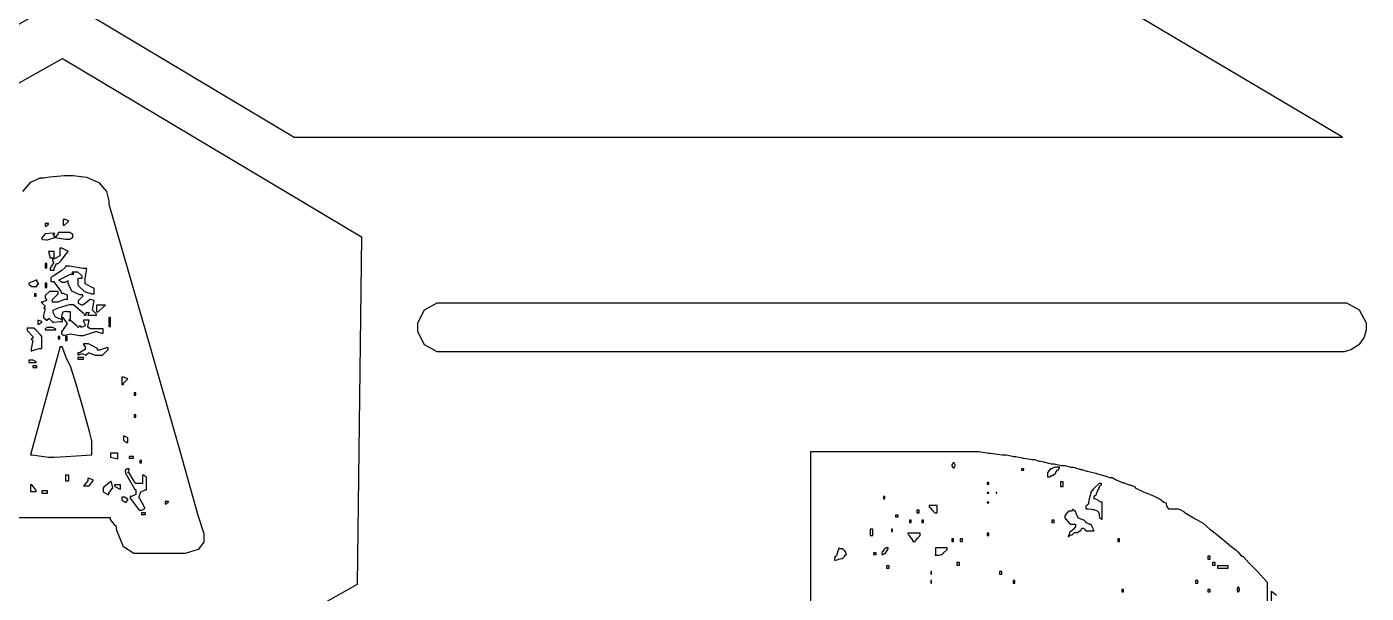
# Model space of a CAD drawing. Extents: x 114 to 248, y 19 to 327.
# Drawn here: x 182.4 to 240.3, y 138.4 to 162.9 of the extents above; entities that cross this region are included whole.
import ezdxf

# ---------------------------------------------------------------- set-up
doc = ezdxf.new("R2010")
doc.units = 0
doc.header["$MEASUREMENT"] = 0

msp = doc.modelspace()

# ---------------------------------------------------------------- linework, layer by layer
at = {"color": 32}
msp.add_lwpolyline([(229.199, 164.112), (229.446, 181.751), (234.208, 184.433), (239.113, 187.149), (125.13, 187.149), (129.752, 184.433), (134.902, 181.364), (134.691, 163.759), (124.707, 158.151), (173.426, 158.151), (184.01, 164.112), (193.992, 158.151), (239.254, 158.151), (229.199, 164.112)], close=True, dxfattribs=at)
at = {"color": 40}
for points in [[(196.71, 138.818), (183.585, 131.446), (170.674, 139.135), (170.851, 154.164), (183.974, 161.536), (196.886, 153.847), (196.71, 138.818)], [(239.219, 148.872), (200.342, 148.872), (200.16, 148.872), (199.619, 149.177), (199.319, 149.743), (199.319, 149.931), (199.319, 150.119), (199.619, 150.686), (200.16, 150.989), (200.342, 150.989), (239.254, 150.989), (239.434, 150.989), (239.977, 150.686), (240.278, 150.119), (240.278, 149.931), (240.278, 149.827), (240.191, 149.513), (239.959, 149.177), (239.621, 148.953), (239.32, 148.872), (239.219, 148.872)]]:
    msp.add_lwpolyline(points, close=True, dxfattribs=at)
at = {"color": 7}
for points in [[(182.262, 155.797), (182.607, 156.206), (183.023, 156.387), (183.162, 156.387), (183.162, 156.387), (183.431, 156.427), (184.07, 156.484), (184.256, 156.493), (184.256, 156.493), (184.446, 156.493), (185.017, 156.414), (185.555, 156.18), (185.877, 155.794), (185.984, 155.393), (185.984, 155.258), (186.431, 153.713), (187.769, 149.073), (189.049, 144.596), (189.819, 141.824), (190.077, 141.026), (190.077, 140.758), (190.077, 140.654), (189.839, 140.34), (189.283, 140.168), (189.125, 140.159), (187.219, 140.159), (187.067, 140.159), (186.614, 140.455), (186.329, 141.155), (186.303, 141.358), (186.259, 141.368), (186.054, 141.625), (186.054, 141.71), (181.821, 141.71)], [(216.289, 134.02), (216.289, 144.569), (223.415, 144.569), (223.555, 144.569), (223.898, 144.508), (223.978, 144.498), (224.057, 144.49), (224.553, 144.427), (224.719, 144.427), (224.736, 144.418), (225.001, 144.366), (225.036, 144.356), (225.142, 144.356), (225.425, 144.296), (225.461, 144.286), (225.495, 144.278), (225.848, 144.225), (225.884, 144.216), (225.954, 144.216), (226.157, 144.155), (226.167, 144.146), (226.219, 144.146), (226.35, 144.119), (226.377, 144.11), (226.403, 144.102), (226.675, 144.04), (226.766, 144.04), (226.8, 144.031), (227.119, 143.969), (227.225, 143.969), (227.259, 143.961), (227.524, 143.897), (227.612, 143.897), (227.62, 143.889), (227.719, 143.863), (227.754, 143.863), (227.762, 143.855), (227.834, 143.827), (227.858, 143.827), (227.876, 143.827), (227.921, 143.802), (227.93, 143.793), (228.001, 143.793), (228.176, 143.731), (228.211, 143.721), (228.246, 143.713), (228.6, 143.626), (228.636, 143.617), (228.67, 143.608), (228.987, 143.52), (229.023, 143.51), (229.049, 143.502), (229.188, 143.44), (229.235, 143.44), (229.306, 143.44), (229.482, 143.352), (229.518, 143.334), (229.552, 143.317), (229.737, 143.228), (229.799, 143.228), (229.807, 143.22), (230.046, 143.131), (230.081, 143.122), (230.116, 143.113), (230.294, 143.04), (230.294, 143.015), (230.302, 142.999), (230.655, 142.823), (230.717, 142.805), (230.769, 142.779), (231.122, 142.638), (231.14, 142.628), (231.148, 142.62), (231.325, 142.532), (231.352, 142.522), (231.378, 142.514), (231.519, 142.391), (231.528, 142.382), (231.635, 142.346), (231.635, 142.311), (231.659, 142.223), (231.669, 142.205), (231.669, 142.179), (231.747, 142.099), (231.775, 142.099), (232.164, 142.099), (232.304, 142.029), (232.312, 142.021), (232.41, 141.957), (232.41, 141.957), (232.418, 141.949), (232.464, 141.923), (232.481, 141.923), (232.489, 141.906), (232.815, 141.702), (232.869, 141.676), (232.922, 141.65), (233.238, 141.473), (233.256, 141.464), (233.265, 141.447), (233.531, 141.217), (233.575, 141.181), (233.619, 141.147), (233.882, 140.944), (233.892, 140.935), (233.9, 140.927), (234.076, 140.776), (234.104, 140.758), (234.13, 140.732), (234.341, 140.556), (234.351, 140.546), (234.377, 140.53), (234.667, 140.301), (234.703, 140.265), (234.738, 140.231), (234.896, 140.053), (234.95, 140.053), (234.967, 140.027), (235.205, 139.762), (235.233, 139.736), (235.259, 139.71), (235.558, 139.409), (235.585, 139.383), (236.008, 138.924), (236.008, 138.113)], [(236.185, 138.113), (236.185, 138.535), (236.397, 138.359)]]:
    msp.add_lwpolyline(points, dxfattribs=at)
for points in [[(184.01, 154.587), (184.01, 154.34), (184.07, 154.34), (184.229, 154.491), (184.256, 154.517), (184.114, 154.587), (184.01, 154.587)], [(183.092, 153.741), (183.118, 153.732), (183.283, 153.705), (183.338, 153.705), (183.657, 153.811), (184.114, 153.741), (184.256, 153.741), (184.3, 153.741), (184.433, 153.821), (184.433, 153.847), (184.433, 153.917), (184.433, 153.945), (184.3, 154.023), (184.256, 154.023), (183.797, 154.023), (183.797, 153.979), (183.691, 153.847), (183.657, 153.847), (183.585, 153.952), (183.603, 153.952), (183.657, 153.979), (183.657, 153.988), (183.559, 154.005), (183.228, 153.97), (183.092, 153.799), (183.092, 153.741)], [(183.232, 154.41), (183.232, 154.304), (183.267, 154.304), (183.374, 154.384), (183.374, 154.41), (183.232, 154.41)], [(183.867, 153.352), (183.867, 153.07), (183.867, 153.025), (183.629, 152.893), (183.551, 152.893), (183.551, 152.823), (183.551, 152.806), (183.603, 152.753), (183.621, 152.753), (183.593, 152.718), (183.444, 152.48), (183.444, 152.4), (183.621, 152.4), (183.621, 152.472), (183.726, 152.683), (183.761, 152.683), (183.801, 152.683), (183.924, 152.815), (184.158, 153.124), (184.22, 153.212), (184.185, 153.23), (183.946, 153.352), (183.867, 153.352)], [(183.374, 153.212), (183.444, 152.929), (183.621, 152.929), (183.621, 153.212), (183.374, 153.212)], [(184.114, 152.576), (184.114, 152.528), (183.956, 152.383), (183.585, 152.145), (183.48, 152.083), (183.48, 151.907), (183.595, 151.907), (183.902, 151.492), (183.938, 151.412), (184, 151.412), (184.186, 151.334), (184.186, 151.306), (184.186, 151.129), (184.088, 151.129), (183.823, 151.043), (183.797, 151.025), (183.551, 151.025), (183.551, 151.129), (183.797, 151.378), (183.797, 151.482), (183.48, 151.482), (183.418, 151.482), (183.259, 151.334), (183.232, 151.306), (183.232, 151.201), (183.304, 151.095), (183.276, 151.087), (183.111, 151.025), (183.056, 151.025), (183.232, 150.848), (183.232, 150.83), (183.178, 150.777), (183.162, 150.777), (183.162, 150.768), (183.214, 150.742), (183.232, 150.742), (183.162, 150.46), (183.162, 150.354), (183.17, 150.337), (183.296, 150.247), (183.338, 150.247), (183.338, 150.265), (183.391, 150.319), (183.408, 150.319), (183.585, 150.143), (183.611, 150.152), (183.883, 150.177), (183.974, 150.177), (183.974, 150.283), (183.901, 150.283), (183.686, 150.367), (183.585, 150.57), (183.585, 150.636), (183.585, 150.669), (183.765, 150.764), (184.176, 150.893), (184.29, 150.919), (184.449, 150.919), (184.882, 150.54), (184.926, 150.46), (184.996, 150.46), (184.996, 150.566), (185.138, 150.566), (185.068, 150.46), (185.455, 150.46), (185.455, 150.496), (185.279, 150.672), (185.349, 151.095), (185.172, 151.129), (184.856, 150.883), (184.811, 150.883), (184.679, 150.963), (184.679, 150.989), (184.679, 151.095), (184.856, 151.271), (184.856, 151.342), (184.736, 151.342), (184.379, 151.497), (184.22, 151.831), (184.22, 151.941), (184.08, 151.871), (184.01, 151.871), (183.965, 151.871), (183.833, 151.951), (183.833, 151.977), (183.894, 152.013), (184.324, 152.224), (184.467, 152.224), (184.397, 152.33), (184.573, 152.33), (184.634, 152.33), (184.793, 152.181), (184.82, 152.153), (184.82, 152.047), (184.643, 152.047), (184.643, 151.801), (184.678, 151.73), (184.93, 151.483), (185.244, 151.378), (185.349, 151.378), (185.349, 151.624), (185.287, 151.634), (184.962, 151.812), (184.962, 151.871), (184.962, 152.021), (185.022, 152.382), (185.032, 152.47), (184.856, 152.47), (184.793, 152.488), (184.284, 152.576), (184.114, 152.576)], [(183.232, 152.506), (183.304, 152.506), (183.304, 152.683), (183.232, 152.683), (183.232, 152.506)], [(182.527, 151.801), (182.535, 151.784), (182.66, 151.694), (182.703, 151.694), (182.879, 151.694), (182.879, 151.722), (182.933, 151.801), (182.951, 151.801), (182.941, 151.819), (182.879, 151.938), (182.879, 151.977), (182.818, 151.96), (182.527, 151.84), (182.527, 151.801)], [(183.232, 151.658), (183.304, 151.658), (183.304, 151.835), (183.232, 151.835), (183.232, 151.658)], [(182.775, 151.271), (182.845, 151.271), (182.845, 151.378), (182.775, 151.378), (182.775, 151.271)], [(183.938, 150.354), (184, 150.354), (184.168, 150.115), (184.186, 150.071), (184.142, 150.019), (183.938, 149.742), (183.938, 149.648), (183.956, 149.648), (184.01, 149.596), (184.01, 149.578), (184.326, 149.648), (184.715, 149.578), (184.892, 149.578), (185.341, 149.728), (185.421, 149.754), (185.447, 149.746), (185.664, 149.684), (185.738, 149.684), (185.738, 149.86), (185.208, 149.86), (185.172, 149.86), (185.068, 149.94), (185.068, 149.967), (185.138, 150.247), (184.892, 150.247), (184.892, 150.177), (184.908, 150.161), (184.962, 150.041), (184.962, 150.001), (184.785, 149.931), (184.785, 149.949), (184.731, 150.001), (184.715, 150.001), (184.715, 149.984), (184.661, 149.931), (184.643, 149.931), (184.617, 149.975), (184.346, 150.213), (184.256, 150.213), (184.326, 150.319), (184.326, 150.6), (184.186, 150.6), (184.146, 150.617), (183.996, 150.584), (183.938, 150.411), (183.938, 150.354)], [(185.455, 150.883), (185.455, 150.6), (185.525, 150.6), (185.525, 150.6), (185.79, 150.857), (185.844, 150.883), (185.455, 150.883)], [(182.456, 149.895), (182.456, 149.79), (182.703, 149.542), (182.703, 149.472), (182.703, 149.463), (182.649, 149.437), (182.633, 149.437), (182.703, 149.331), (182.685, 149.287), (182.633, 149.003), (182.633, 148.908), (182.677, 148.926), (182.987, 149.013), (183.092, 149.013), (183.092, 149.542), (183.038, 149.604), (182.844, 149.812), (182.737, 149.895), (182.703, 149.895), (182.456, 149.895)], [(182.915, 150.247), (182.915, 150.071), (182.959, 150.071), (183.092, 150.151), (183.092, 150.177), (182.915, 150.247)], [(183.232, 149.824), (183.691, 149.824), (183.691, 149.852), (183.559, 149.931), (183.515, 149.931), (183.338, 149.931), (183.311, 149.931), (183.232, 149.852), (183.232, 149.824)], [(185.984, 150.107), (186.054, 150.107), (186.054, 150.354), (185.984, 150.354), (185.984, 150.107)], [(185.984, 149.967), (186.054, 149.967), (186.054, 150.071), (185.984, 150.071), (185.984, 149.967)], [(183.797, 149.437), (183.867, 149.437), (183.867, 149.542), (183.797, 149.542), (183.797, 149.437)], [(184.114, 149.365), (184.186, 149.365), (184.186, 149.542), (184.114, 149.542), (184.114, 149.365)], [(184.892, 149.189), (184.962, 149.085), (184.962, 149.013), (184.962, 148.969), (184.722, 148.836), (184.643, 148.836), (184.643, 148.732), (184.82, 148.802), (184.996, 148.732), (185.004, 148.749), (185.104, 148.836), (185.138, 148.836), (185.385, 148.732), (185.631, 148.732), (185.71, 148.732), (185.914, 148.934), (185.95, 148.978), (185.95, 149.049), (185.878, 149.049), (185.834, 149.032), (185.576, 148.942), (185.491, 148.942), (185.491, 149.014), (185.163, 149.19), (185.102, 149.225), (184.892, 149.225), (184.892, 149.189)], [(183.867, 149.049), (182.598, 144.427), (182.669, 144.427), (183.374, 144.322), (183.444, 144.322), (183.615, 144.322), (184.132, 144.348), (185.024, 144.41), (185.244, 144.427), (185.244, 145.028), (185.155, 145.378), (184.879, 146.424), (184.577, 147.483), (184.336, 148.207), (184.202, 148.519), (184.15, 148.59), (184.132, 148.67), (183.96, 149.085), (183.903, 149.085), (183.867, 149.085), (183.867, 149.049)], [(182.527, 148.519), (182.527, 148.413), (182.845, 148.413), (182.845, 148.441), (182.713, 148.519), (182.669, 148.519), (182.527, 148.519)], [(182.703, 148.203), (182.879, 148.203), (182.879, 148.273), (182.703, 148.273), (182.703, 148.203)], [(184.643, 148.555), (184.892, 148.555), (184.892, 148.626), (184.643, 148.626), (184.643, 148.555)], [(186.549, 147.744), (186.549, 147.461), (186.619, 147.461), (186.619, 147.523), (186.768, 147.682), (186.796, 147.708), (186.619, 147.778), (186.549, 147.778), (186.549, 147.744)], [(187.078, 147.002), (187.149, 147.002), (187.149, 147.108), (187.078, 147.108), (187.078, 147.002)], [(187.078, 146.05), (187.149, 146.05), (187.149, 146.156), (187.078, 146.156), (187.078, 146.05)], [(186.619, 145.238), (186.619, 145.062), (186.628, 145.045), (186.753, 144.956), (186.796, 144.956), (186.796, 145.132), (186.796, 145.16), (186.664, 145.238), (186.619, 145.238)], [(186.054, 144.498), (186.054, 144.322), (186.373, 144.25), (186.373, 144.498), (186.054, 144.498)], [(186.866, 144.286), (187.042, 144.286), (187.042, 144.356), (186.866, 144.356), (186.866, 144.286)], [(187.325, 144.074), (187.395, 144.074), (187.395, 144.18), (187.325, 144.18), (187.325, 144.074)], [(222.462, 144.074), (222.444, 144.074), (222.39, 143.995), (222.39, 143.969), (222.39, 143.943), (222.444, 143.863), (222.462, 143.863), (222.479, 143.863), (222.533, 143.943), (222.533, 143.969), (222.533, 143.995), (222.479, 144.074), (222.462, 144.074)], [(184.114, 143.298), (184.256, 143.298), (184.256, 143.545), (184.114, 143.545), (184.114, 143.298)], [(186.69, 143.721), (186.706, 143.633), (187.095, 142.955), (187.149, 142.911), (187.149, 142.735), (187.149, 142.708), (186.963, 142.628), (186.902, 142.628), (186.902, 142.558), (187.289, 142.029), (187.361, 142.029), (187.405, 142.029), (187.537, 142.107), (187.537, 142.133), (187.537, 142.133), (187.333, 142.514), (187.289, 142.558), (187.289, 142.626), (187.368, 142.828), (187.547, 142.911), (187.608, 142.911), (187.608, 143.44), (187.608, 143.466), (187.475, 143.545), (187.431, 143.545), (187.431, 143.192), (187.185, 143.192), (187.154, 143.192), (187.065, 143.304), (186.91, 143.572), (186.866, 143.651), (186.796, 143.651), (186.866, 143.757), (186.866, 143.827), (186.796, 143.827), (186.768, 143.827), (186.69, 143.749), (186.69, 143.721)], [(225.389, 143.757), (225.495, 143.757), (225.495, 143.827), (225.389, 143.827), (225.389, 143.757)], [(227.048, 143.897), (227.004, 143.897), (226.905, 143.897), (226.872, 143.897), (226.828, 143.897), (226.712, 143.837), (226.696, 143.827), (226.652, 143.827), (226.527, 143.678), (226.519, 143.651), (226.519, 143.474), (226.59, 143.474), (226.606, 143.474), (226.65, 143.502), (226.66, 143.51), (226.66, 143.51), (226.712, 143.545), (226.73, 143.545), (226.764, 143.545), (226.862, 143.634), (226.872, 143.651), (226.88, 143.669), (226.952, 143.757), (226.977, 143.757), (227.013, 143.827), (227.013, 143.845), (227.039, 143.889), (227.048, 143.897)], [(182.598, 143.122), (182.598, 142.839), (182.845, 142.839), (182.845, 142.875), (182.827, 142.919), (182.655, 143.122), (182.598, 143.122)], [(183.092, 142.769), (183.338, 142.769), (183.338, 142.875), (183.092, 142.875), (183.092, 142.769)], [(185.068, 143.368), (185.068, 143.298), (184.918, 143.113), (184.892, 143.087), (185.068, 143.087), (185.128, 143.087), (185.287, 143.29), (185.315, 143.334), (185.138, 143.404), (185.068, 143.404), (185.068, 143.368)], [(185.738, 142.981), (185.738, 142.875), (185.738, 142.831), (185.94, 142.717), (185.984, 142.699), (185.984, 142.77), (186.133, 142.965), (186.16, 142.981), (186.09, 143.264), (186.063, 143.273), (185.772, 143.035), (185.738, 142.981)], [(186.231, 143.122), (186.231, 143.077), (186.435, 142.963), (186.479, 142.945), (186.479, 143.122), (186.231, 143.122)], [(223.908, 143.158), (223.978, 143.158), (223.978, 143.228), (223.908, 143.228), (223.908, 143.158)], [(227.083, 143.051), (227.189, 143.051), (227.189, 143.264), (227.083, 143.264), (227.083, 143.051)], [(228.211, 142.099), (228.273, 142.099), (228.432, 142.073), (228.46, 142.063), (228.512, 142.063), (228.661, 142.003), (228.67, 141.993), (228.687, 141.993), (228.74, 141.888), (228.74, 141.853), (228.74, 141.818), (228.767, 141.71), (228.776, 141.71), (228.776, 141.702), (228.802, 141.676), (228.812, 141.676), (228.812, 141.668), (228.865, 141.64), (228.883, 141.64), (228.883, 142.382), (228.838, 142.382), (228.723, 142.444), (228.706, 142.452), (228.688, 142.462), (228.568, 142.522), (228.53, 142.522), (228.53, 142.628), (228.564, 142.663), (228.582, 142.663), (228.636, 142.717), (228.636, 142.735), (228.636, 142.761), (228.661, 142.831), (228.67, 142.839), (228.679, 142.857), (228.74, 142.977), (228.74, 143.015), (228.776, 143.051), (228.776, 143.069), (228.829, 143.122), (228.847, 143.122), (228.847, 143.192), (228.74, 143.192), (228.731, 143.176), (228.546, 142.999), (228.53, 142.981), (228.502, 142.955), (228.388, 142.816), (228.388, 142.769), (228.317, 142.522), (228.308, 142.506), (228.283, 142.36), (228.283, 142.31), (228.283, 142.302), (228.255, 142.276), (228.247, 142.276), (228.247, 142.276), (228.211, 142.25), (228.211, 142.24), (228.177, 142.205), (228.177, 142.099), (228.211, 142.099)], [(186.549, 142.592), (186.549, 142.486), (186.557, 142.47), (186.683, 142.382), (186.726, 142.382), (186.796, 142.486), (186.796, 142.514), (186.664, 142.592), (186.619, 142.592), (186.549, 142.592)], [(188.419, 142.416), (188.419, 142.31), (188.454, 142.31), (188.56, 142.39), (188.56, 142.416), (188.419, 142.416)], [(219.428, 142.522), (219.498, 142.522), (219.498, 142.628), (219.428, 142.628), (219.428, 142.522)], [(223.908, 142.769), (223.978, 142.769), (223.978, 142.805), (223.908, 142.805), (223.908, 142.769)], [(223.908, 142.346), (223.978, 142.346), (223.978, 142.382), (223.908, 142.382), (223.908, 142.346)], [(224.296, 142.769), (224.331, 142.769), (224.331, 142.805), (224.296, 142.805), (224.296, 142.769)], [(187.395, 141.853), (187.572, 141.853), (187.572, 141.923), (187.395, 141.923), (187.395, 141.853)], [(219.957, 141.746), (220.063, 141.746), (220.063, 141.817), (219.957, 141.817), (219.957, 141.746)], [(220.875, 141.923), (220.979, 141.923), (220.979, 142.029), (220.875, 142.029), (220.875, 141.923)], [(221.404, 142.169), (221.404, 142.161), (221.456, 142.133), (221.474, 142.133), (221.474, 142.107), (221.535, 142.039), (221.544, 142.029), (221.553, 142.021), (221.641, 141.932), (221.651, 141.923), (221.757, 141.923), (221.757, 142.24), (221.404, 142.24), (221.404, 142.169)], [(227.718, 141.358), (227.718, 141.314), (227.628, 141.199), (227.612, 141.181), (227.594, 141.165), (227.471, 141.075), (227.471, 141.075), (227.471, 141.049), (227.444, 140.971), (227.435, 140.971), (227.435, 140.971), (227.401, 140.917), (227.401, 140.899), (227.417, 140.899), (227.462, 140.927), (227.471, 140.935), (227.471, 140.935), (227.55, 140.971), (227.578, 140.971), (227.682, 141.075), (227.788, 141.075), (227.805, 141.075), (227.849, 141.103), (227.858, 141.111), (227.876, 141.111), (227.917, 141.147), (227.93, 141.147), (227.939, 141.147), (227.965, 141.173), (227.965, 141.181), (227.965, 141.199), (227.991, 141.252), (228.001, 141.252), (228.071, 141.252), (228.141, 141.181), (228.177, 141.147), (228.53, 141.147), (228.52, 141.157), (228.494, 141.217), (228.494, 141.217), (228.494, 141.235), (228.468, 141.288), (228.46, 141.288), (228.46, 141.305), (228.424, 141.358), (228.424, 141.358), (228.414, 141.368), (228.341, 141.428), (228.317, 141.428), (228.177, 141.5), (228.177, 141.526), (228.097, 141.604), (228.071, 141.604), (227.824, 141.71), (227.824, 141.738), (227.797, 141.809), (227.788, 141.817), (227.718, 141.993), (227.682, 141.993), (227.673, 141.993), (227.648, 142.021), (227.648, 142.029), (227.648, 142.029), (227.62, 142.063), (227.612, 142.063), (227.602, 142.063), (227.578, 142.039), (227.578, 142.029), (227.578, 142.029), (227.55, 141.993), (227.542, 141.993), (227.471, 141.993), (227.417, 141.993), (227.285, 141.817), (227.259, 141.781), (227.259, 141.71), (227.471, 141.464), (227.471, 141.456), (227.496, 141.428), (227.506, 141.428), (227.718, 141.428), (227.718, 141.358)], [(218.863, 140.935), (218.969, 140.935), (218.969, 141.217), (218.863, 141.217), (218.863, 140.935)], [(219.781, 141.111), (219.817, 141.111), (219.817, 141.217), (219.781, 141.217), (219.781, 141.111)], [(220.556, 141.5), (220.627, 141.5), (220.627, 141.604), (220.556, 141.604), (220.556, 141.5)], [(221.085, 141.5), (221.156, 141.5), (221.156, 141.604), (221.085, 141.604), (221.085, 141.5)], [(226.696, 141.5), (226.8, 141.5), (226.8, 141.604), (226.696, 141.604), (226.696, 141.5)], [(220.486, 141.041), (220.486, 141.024), (220.512, 140.971), (220.522, 140.971), (220.522, 140.962), (220.547, 140.935), (220.556, 140.935), (220.556, 140.909), (220.617, 140.838), (220.627, 140.829), (220.635, 140.82), (220.698, 140.721), (220.698, 140.688), (220.803, 140.688), (220.811, 140.706), (220.9, 140.82), (220.909, 140.829), (220.918, 140.838), (221.006, 140.927), (221.015, 140.935), (221.015, 141.041), (220.486, 141.041)], [(222.39, 140.688), (222.462, 140.688), (222.462, 140.794), (222.39, 140.794), (222.39, 140.688)], [(222.743, 140.688), (222.849, 140.688), (222.849, 140.794), (222.743, 140.794), (222.743, 140.688)], [(223.908, 140.935), (223.978, 140.935), (223.978, 141.041), (223.908, 141.041), (223.908, 140.935)], [(229.552, 140.688), (229.622, 140.688), (229.622, 140.794), (229.552, 140.794), (229.552, 140.688)], [(217.523, 140.406), (217.452, 140.229), (217.442, 140.213), (217.417, 140.123), (217.417, 140.123), (217.417, 140.106), (217.39, 140.053), (217.381, 140.053), (217.363, 140.053), (217.311, 139.974), (217.311, 139.947), (217.311, 139.876), (217.355, 139.876), (217.47, 139.904), (217.488, 139.912), (217.504, 139.922), (217.624, 139.947), (217.664, 139.947), (217.734, 140.017), (217.743, 140.035), (217.804, 140.123), (217.804, 140.123), (217.84, 140.123), (217.84, 140.141), (217.813, 140.193), (217.804, 140.193), (217.804, 140.221), (217.743, 140.291), (217.734, 140.299), (217.725, 140.317), (217.652, 140.37), (217.628, 140.37), (217.523, 140.37), (217.523, 140.406)], [(219.005, 140.123), (219.111, 140.123), (219.111, 140.193), (219.005, 140.193), (219.005, 140.123)], [(219.568, 140.406), (219.542, 140.406), (219.472, 140.345), (219.464, 140.335), (219.454, 140.319), (219.392, 140.229), (219.392, 140.229), (219.382, 140.229), (219.358, 140.177), (219.358, 140.159), (219.358, 140.123), (219.392, 140.123), (219.41, 140.123), (219.464, 140.151), (219.464, 140.159), (219.508, 140.159), (219.622, 140.335), (219.64, 140.37), (219.64, 140.406), (219.568, 140.406)], [(221.651, 140.089), (221.651, 140.089), (221.755, 140.089), (221.791, 140.089), (221.826, 140.089), (221.923, 140.115), (221.933, 140.123), (221.959, 140.123), (222.028, 140.185), (222.038, 140.193), (222.046, 140.203), (222.162, 140.319), (222.18, 140.335), (222.18, 140.406), (221.685, 140.406), (221.685, 140.089), (221.651, 140.089)], [(233.433, 139.912), (233.539, 139.912), (233.539, 140.053), (233.433, 140.053), (233.433, 139.912)], [(219.568, 139.524), (219.674, 139.524), (219.674, 139.63), (219.568, 139.63), (219.568, 139.524)], [(222.603, 139.664), (222.709, 139.664), (222.709, 139.77), (222.603, 139.77), (222.603, 139.664)], [(233.645, 139.664), (233.751, 139.664), (233.751, 139.77), (233.645, 139.77), (233.645, 139.664)], [(233.856, 139.524), (234.315, 139.524), (234.315, 139.63), (233.856, 139.63), (233.856, 139.524)], [(221.474, 139.277), (221.508, 139.277), (221.508, 139.383), (221.474, 139.383), (221.474, 139.277)], [(221.474, 138.888), (221.508, 138.888), (221.508, 138.994), (221.474, 138.994), (221.474, 138.888)], [(224.437, 139.277), (224.543, 139.277), (224.543, 139.383), (224.437, 139.383), (224.437, 139.277)], [(225.036, 138.888), (225.108, 138.888), (225.108, 138.994), (225.036, 138.994), (225.036, 138.888)], [(232.904, 138.888), (233.01, 138.888), (233.01, 138.994), (232.904, 138.994), (232.904, 138.888)], [(229.729, 138.501), (229.799, 138.501), (229.799, 138.606), (229.729, 138.606), (229.729, 138.501)], [(233.433, 138.501), (233.539, 138.501), (233.539, 138.606), (233.433, 138.606), (233.433, 138.501)], [(234.738, 138.712), (234.728, 138.712), (234.703, 138.634), (234.703, 138.606), (234.703, 138.58), (234.728, 138.501), (234.738, 138.501), (234.756, 138.501), (234.81, 138.58), (234.81, 138.606), (234.81, 138.634), (234.756, 138.712), (234.738, 138.712)]]:
    msp.add_lwpolyline(points, close=True, dxfattribs=at)

doc.saveas('drawing.dxf')
